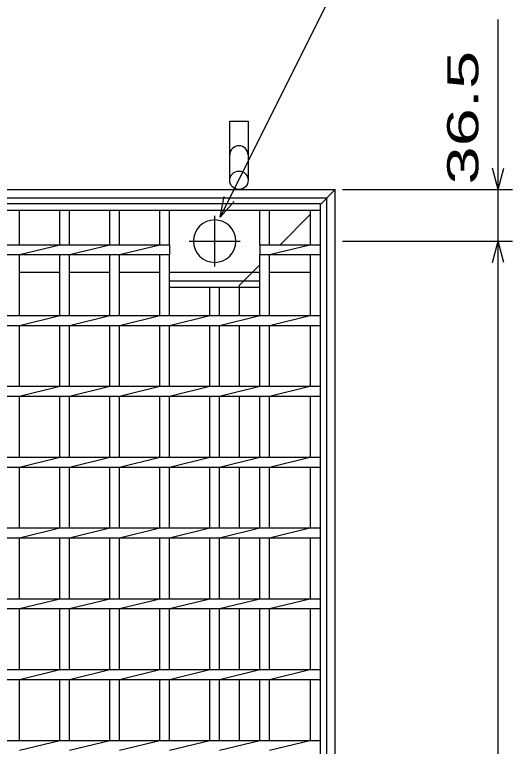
# Model space of a CAD drawing. Units: millimetres, scale not verified. Extents: x -1820 to 1731, y -1282 to 1054.
# Drawn here: x -509 to -158, y 273 to 790 of the extents above; entities that cross this region are included whole.
import ezdxf
from ezdxf.enums import TextEntityAlignment as Align

# ---------------------------------------------------------------- set-up
doc = ezdxf.new("R2010")
doc.units = ezdxf.units.MM
doc.header["$LTSCALE"] = 10
doc.linetypes.add('CHAIN', pattern=[18.5, 12, -1.5, 3.5, -1.5])
doc.linetypes.add('DASHED', pattern=[7.5, 6, -1.5])
for name, color, linetype, lineweight in [('16', 3, 'Continuous', 25), ('19', 6, 'Continuous', 25), ('22', 4, 'Continuous', 25)]:
    doc.layers.add(name, color=color, linetype=linetype, lineweight=lineweight)
doc.styles.add('ベクトル', font='')
doc.styles.get('ベクトル').set_extended_font_data('ベクトル')

msp = doc.modelspace()

# ---------------------------------------------------------------- linework, layer by layer
at = {"layer": '16'}
for p, q in [((-830, 656.5), (-293, 656.5)), ((-293, 652), (-293, 656.5)), ((-830, 652), (-293, 652)), ((-512.3, 652), (-505.3, 652)), ((-505.3, 627.5), (-505.3, 652)), ((-477, 627.5), (-477, 652)), ((-477, 652), (-470, 652)), ((-470, 627.5), (-470, 652)), ((-441.7, 627.5), (-441.7, 652)), ((-441.7, 652), (-434.7, 652)), ((-434.7, 627.5), (-434.7, 652)), ((-406.4, 627.5), (-406.4, 652)), ((-406.4, 652), (-399.4, 652)), ((-399.4, 627.5), (-399.4, 652)), ((-335.8, 627.5), (-335.8, 652)), ((-335.8, 652), (-328.8, 652)), ((-328.8, 627.5), (-328.8, 652)), ((-300, 627.5), (-300, 652)), ((-300, 652), (-293, 652)), ((-293, -42.5), (-293, 652)), ((-724.11, 627.5), (-399.4, 627.5)), ((-505.3, 620.5), (-477, 627.5)), ((-470, 620.5), (-441.7, 627.5)), ((-434.7, 620.5), (-406.4, 627.5)), ((-399.4, 627.5), (-399.4, 620.5)), ((-335.82, 627.5), (-293, 627.5)), ((-335.82, 627.5), (-335.8, 627.5)), ((-335.8, 627.5), (-335.8, 620.5)), ((-328.8, 620.5), (-300.5, 627.5)), ((-293, 620.5), (-293, 627.5)), ((-724.11, 620.5), (-399.4, 620.5)), ((-505.3, 577.5), (-505.3, 620.5)), ((-477, 577.5), (-477, 620.5)), ((-470, 577.5), (-470, 620.5)), ((-441.7, 577.5), (-441.7, 620.5)), ((-434.7, 577.5), (-434.7, 620.5)), ((-406.4, 577.5), (-406.4, 620.5)), ((-399.4, 577.5), (-399.4, 620.5)), ((-335.82, 620.5), (-293, 620.5)), ((-335.8, 577.5), (-335.8, 620.5)), ((-328.8, 577.5), (-328.8, 620.5)), ((-300, 577.5), (-300, 620.5)), ((-505.3, 608), (-477, 608)), ((-470, 608), (-441.7, 608)), ((-434.7, 608), (-406.4, 608)), ((-399.4, 608), (-335.82, 608)), ((-328.8, 608), (-300, 608)), ((-399.4, 602), (-335.82, 602)), ((-399.4, 597.5), (-399.4, 602)), ((-335.82, 597.5), (-335.82, 602)), ((-399.4, 597.5), (-335.82, 597.5)), ((-371.1, 577.5), (-371.1, 597.5)), ((-364.1, 577.5), (-364.1, 597.5)), ((-830, 577.5), (-293, 577.5)), ((-505.3, 570.5), (-477, 577.5)), ((-470, 570.5), (-441.7, 577.5)), ((-434.7, 570.5), (-406.4, 577.5)), ((-399.4, 570.5), (-371.1, 577.5)), ((-364.1, 570.5), (-335.8, 577.5)), ((-328.8, 570.5), (-300.5, 577.5)), ((-293, 570.5), (-293, 577.5)), ((-830, 570.5), (-293, 570.5)), ((-505.3, 527.5), (-505.3, 570.5)), ((-477, 527.5), (-477, 570.5)), ((-470, 527.5), (-470, 570.5)), ((-441.7, 527.5), (-441.7, 570.5)), ((-434.7, 527.5), (-434.7, 570.5)), ((-406.4, 527.5), (-406.4, 570.5)), ((-399.4, 527.5), (-399.4, 570.5)), ((-371.1, 527.5), (-371.1, 570.5)), ((-364.1, 527.5), (-364.1, 570.5)), ((-335.8, 527.5), (-335.8, 570.5)), ((-328.8, 527.5), (-328.8, 570.5)), ((-300, 527.5), (-300, 570.5)), ((-830, 527.5), (-293, 527.5)), ((-505.3, 520.5), (-477, 527.5)), ((-470, 520.5), (-441.7, 527.5)), ((-434.7, 520.5), (-406.4, 527.5)), ((-399.4, 520.5), (-371.1, 527.5)), ((-364.1, 520.5), (-335.8, 527.5)), ((-328.8, 520.5), (-300.5, 527.5)), ((-293, 520.5), (-293, 527.5)), ((-830, 520.5), (-293, 520.5)), ((-505.3, 477.5), (-505.3, 520.5)), ((-477, 477.5), (-477, 520.5)), ((-470, 477.5), (-470, 520.5)), ((-441.7, 477.5), (-441.7, 520.5)), ((-434.7, 477.5), (-434.7, 520.5)), ((-406.4, 477.5), (-406.4, 520.5)), ((-399.4, 477.5), (-399.4, 520.5)), ((-371.1, 477.5), (-371.1, 520.5)), ((-364.1, 477.5), (-364.1, 520.5)), ((-335.8, 477.5), (-335.8, 520.5)), ((-328.8, 477.5), (-328.8, 520.5)), ((-300, 477.5), (-300, 520.5)), ((-830, 477.5), (-293, 477.5)), ((-505.3, 470.5), (-477, 477.5)), ((-470, 470.5), (-441.7, 477.5)), ((-434.7, 470.5), (-406.4, 477.5)), ((-399.4, 470.5), (-371.1, 477.5)), ((-364.1, 470.5), (-335.8, 477.5)), ((-328.8, 470.5), (-300.5, 477.5)), ((-293, 470.5), (-293, 477.5)), ((-830, 470.5), (-293, 470.5)), ((-505.3, 427.5), (-505.3, 470.5)), ((-477, 427.5), (-477, 470.5)), ((-470, 427.5), (-470, 470.5)), ((-441.7, 427.5), (-441.7, 470.5)), ((-434.7, 427.5), (-434.7, 470.5)), ((-406.4, 427.5), (-406.4, 470.5)), ((-399.4, 427.5), (-399.4, 470.5)), ((-371.1, 427.5), (-371.1, 470.5)), ((-364.1, 427.5), (-364.1, 470.5)), ((-335.8, 427.5), (-335.8, 470.5)), ((-328.8, 427.5), (-328.8, 470.5)), ((-300, 427.5), (-300, 470.5)), ((-830, 427.5), (-293, 427.5)), ((-505.3, 420.5), (-477, 427.5)), ((-470, 420.5), (-441.7, 427.5)), ((-434.7, 420.5), (-406.4, 427.5)), ((-399.4, 420.5), (-371.1, 427.5)), ((-364.1, 420.5), (-335.8, 427.5)), ((-328.8, 420.5), (-300.5, 427.5)), ((-293, 420.5), (-293, 427.5)), ((-830, 420.5), (-293, 420.5)), ((-505.3, 377.5), (-505.3, 420.5)), ((-477, 377.5), (-477, 420.5)), ((-470, 377.5), (-470, 420.5)), ((-441.7, 377.5), (-441.7, 420.5)), ((-434.7, 377.5), (-434.7, 420.5)), ((-406.4, 377.5), (-406.4, 420.5)), ((-399.4, 377.5), (-399.4, 420.5)), ((-371.1, 377.5), (-371.1, 420.5)), ((-364.1, 377.5), (-364.1, 420.5)), ((-335.8, 377.5), (-335.8, 420.5)), ((-328.8, 377.5), (-328.8, 420.5)), ((-300, 377.5), (-300, 420.5)), ((-830, 377.5), (-293, 377.5)), ((-505.3, 370.5), (-477, 377.5)), ((-470, 370.5), (-441.7, 377.5)), ((-434.7, 370.5), (-406.4, 377.5)), ((-399.4, 370.5), (-371.1, 377.5)), ((-364.1, 370.5), (-335.8, 377.5)), ((-328.8, 370.5), (-300.5, 377.5)), ((-293, 370.5), (-293, 377.5)), ((-830, 370.5), (-293, 370.5)), ((-505.3, 327.5), (-505.3, 370.5)), ((-477, 327.5), (-477, 370.5)), ((-470, 327.5), (-470, 370.5)), ((-441.7, 327.5), (-441.7, 370.5)), ((-434.7, 327.5), (-434.7, 370.5)), ((-406.4, 327.5), (-406.4, 370.5)), ((-399.4, 327.5), (-399.4, 370.5)), ((-371.1, 327.5), (-371.1, 370.5)), ((-364.1, 327.5), (-364.1, 370.5)), ((-335.8, 327.5), (-335.8, 370.5)), ((-328.8, 327.5), (-328.8, 370.5)), ((-300, 327.5), (-300, 370.5)), ((-830, 327.5), (-293, 327.5)), ((-505.3, 320.5), (-477, 327.5)), ((-470, 320.5), (-441.7, 327.5)), ((-434.7, 320.5), (-406.4, 327.5)), ((-399.4, 320.5), (-371.1, 327.5)), ((-364.1, 320.5), (-335.8, 327.5)), ((-328.8, 320.5), (-300.5, 327.5)), ((-293, 320.5), (-293, 327.5)), ((-830, 320.5), (-293, 320.5)), ((-505.3, 277.5), (-505.3, 320.5)), ((-477, 277.5), (-477, 320.5)), ((-470, 277.5), (-470, 320.5)), ((-441.7, 277.5), (-441.7, 320.5)), ((-434.7, 277.5), (-434.7, 320.5)), ((-406.4, 277.5), (-406.4, 320.5)), ((-399.4, 277.5), (-399.4, 320.5)), ((-371.1, 277.5), (-371.1, 320.5)), ((-364.1, 277.5), (-364.1, 320.5)), ((-335.8, 277.5), (-335.8, 320.5)), ((-328.8, 277.5), (-328.8, 320.5)), ((-300, 277.5), (-300, 320.5)), ((-830, 277.5), (-293, 277.5)), ((-505.3, 270.5), (-477, 277.5)), ((-470, 270.5), (-441.7, 277.5)), ((-434.7, 270.5), (-406.4, 277.5)), ((-399.4, 270.5), (-371.1, 277.5)), ((-364.1, 270.5), (-335.8, 277.5)), ((-328.8, 270.5), (-300.5, 277.5)), ((-293, 270.5), (-293, 277.5))]:
    msp.add_line(p, q, dxfattribs=at)
at = {"layer": '16', "linetype": 'CHAIN'}
for p, q in [((-367.61, 612), (-367.61, 648)), ((-385.61, 630), (-349.61, 630))]:
    msp.add_line(p, q, dxfattribs=at)
at = {"layer": '16'}
for start, end in [(90, 270), (270, 90)]:
    msp.add_arc((-367.61, 630), 15, start, end, dxfattribs=at)
at = {"layer": '19'}
for p, q in [((-357, 673), (-357, 714.62)), ((-357, 714.62), (-344, 714.62)), ((-344, 714.62), (-344, 673)), ((-1417.5, 666.5), (-282.5, 666.5)), ((-282.5, -42.5), (-282.5, 666.5)), ((-1411.5, 660.5), (-288.5, 660.5)), ((-288.5, -42.5), (-288.5, 660.5)), ((-350, 577.5), (-350, 597.5)), ((-350, 527.5), (-350, 570.5)), ((-350, 477.5), (-350, 520.5)), ((-350, 427.5), (-350, 470.5)), ((-350, 377.5), (-350, 420.5)), ((-350, 327.5), (-350, 370.5)), ((-350, 277.5), (-350, 320.5))]:
    msp.add_line(p, q, dxfattribs=at)
at = {"layer": '19', "linetype": 'DASHED'}
for p, q in [((-293, 656), (-282.5, 666.5)), ((-321.5, 627.5), (-300, 649)), ((-328.8, 620.2), (-328.5, 620.5)), ((-350, 599), (-335.8, 613.2)), ((-350, 594.5), (-350, 599))]:
    msp.add_line(p, q, dxfattribs=at)
at = {"layer": '19'}
msp.add_circle((-350.5, 673), 6.5, dxfattribs=at)
msp.add_arc((-350.5, 690.84), 6.5, 0, 180, dxfattribs=at)
at = {"layer": '22'}
for p, q in [((-363.8, 647), (-283.8, 807)), ((-167.5, 666.5), (-167.5, 786.5)), ((-167.5, 666.5), (-171.5, 681.5)), ((-167.5, 666.5), (-163.5, 681.5)), ((-363.8, 647), (-360.8, 661.6)), ((-277.5, 666.5), (-157.5, 666.5)), ((-167.5, 630), (-167.5, 666.5)), ((-363.8, 647), (-353.8, 658)), ((-277.5, 630), (-157.5, 630)), ((-171.5, 615), (-167.5, 630)), ((-163.5, 615), (-167.5, 630)), ((-167.5, -332), (-167.5, 630))]:
    msp.add_line(p, q, dxfattribs=at)

# ---------------------------------------------------------------- texts
at = {"layer": '22', "color": 2, "style": 'ベクトル', "width": 1.65}
msp.add_text(' 36.5 ', height=21.99, rotation=90, dxfattribs=at).set_placement((-192.5, 656.5), align=Align.MIDDLE_LEFT)

doc.saveas('drawing.dxf')
